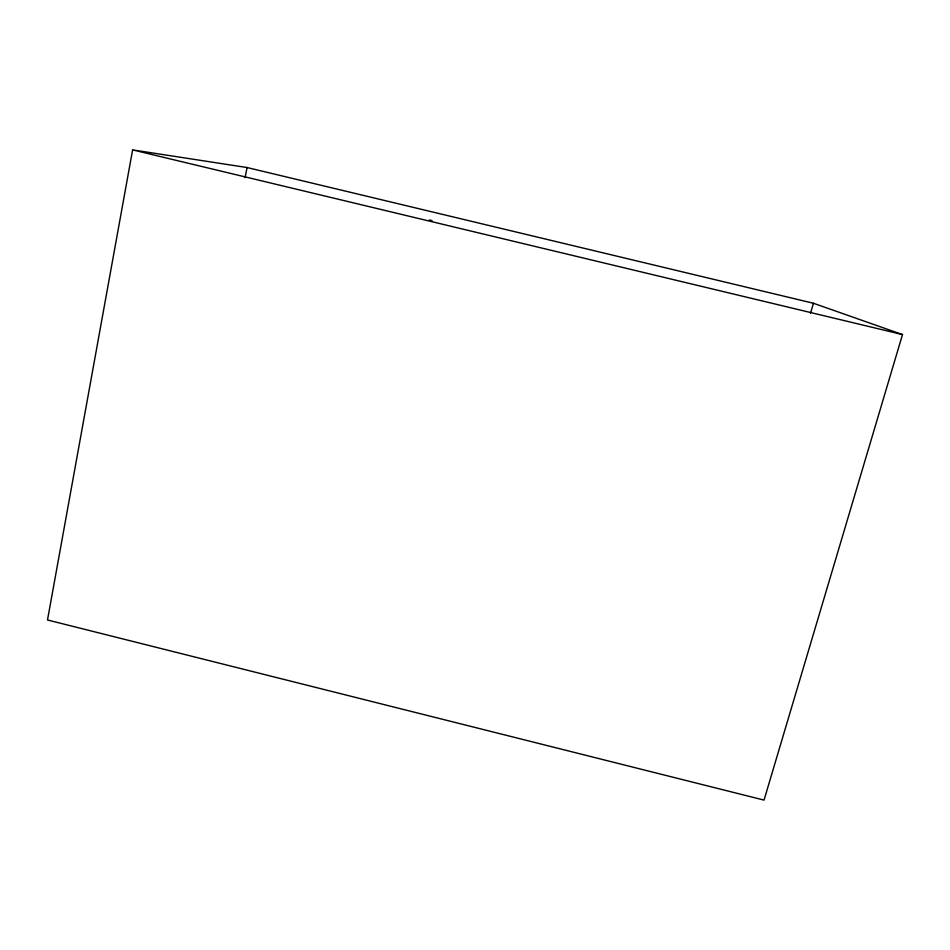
<?xml version="1.0" encoding="UTF-8"?>
<svg xmlns="http://www.w3.org/2000/svg" width="950" height="950" viewBox="0 0 950 950"><rect width="100%" height="100%" fill="white"/><g stroke="black" fill="none" stroke-linecap="round" stroke-linejoin="round"><path stroke-width="1.43" d="M132.608 149.898L47.5 619.982L764.038 800.102L902.5 334.578L813.402 303.252L247.059 167.533L132.608 149.898L902.5 334.578M245.053 177.709L247.059 167.533M810.576 313.227L813.402 303.252M429.388 219.973L432.012 220.602"/></g></svg>
